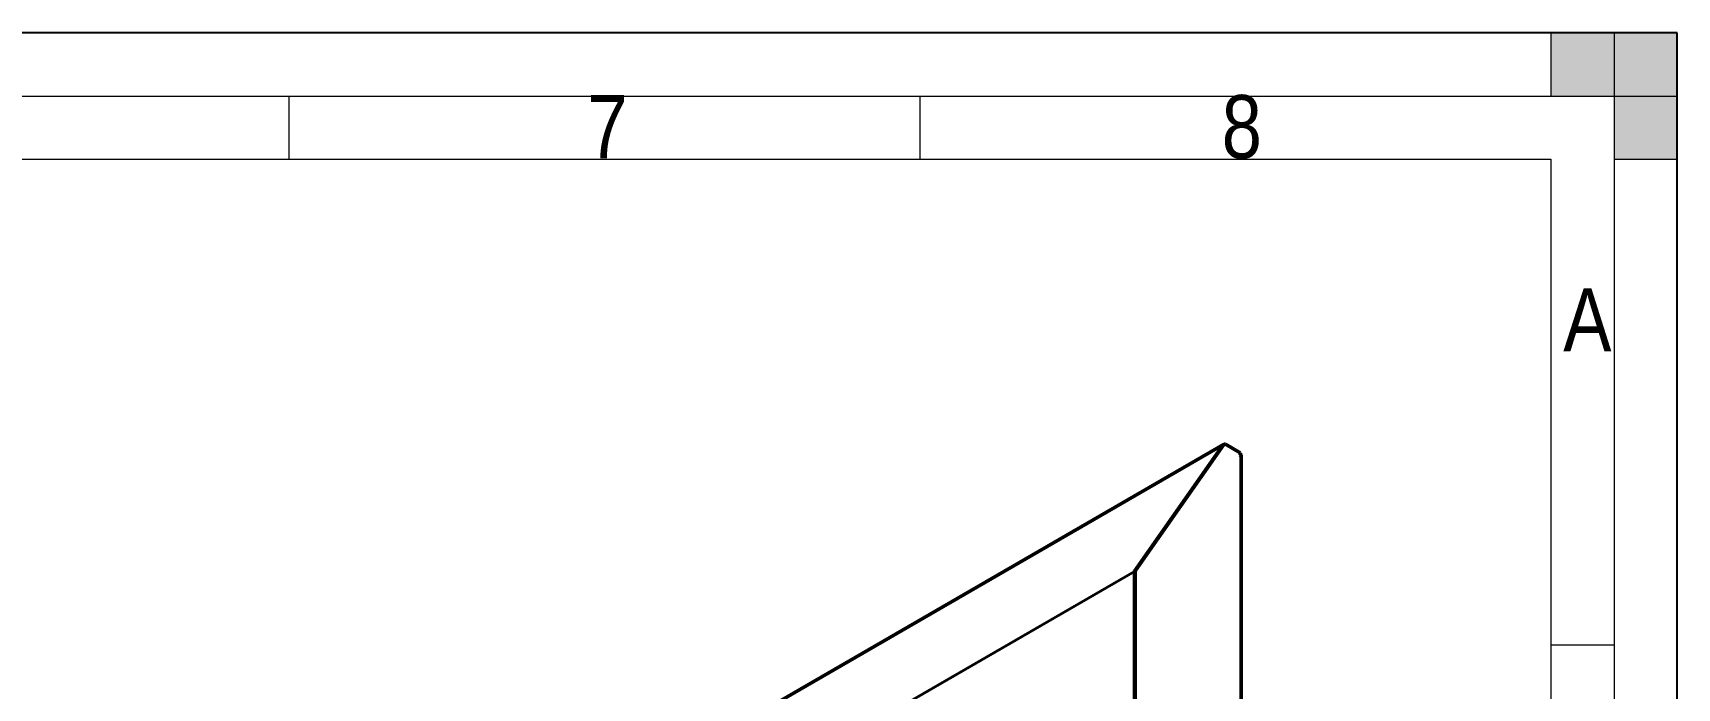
# Model space of a CAD drawing. Header units: millimetres. Extents: x 0 to 4200, y 0 to 2970.
# Drawn here: x 2897 to 4200, y 2451 to 2970 of the extents above; entities that cross this region are included whole.
import ezdxf

# ---------------------------------------------------------------- set-up
doc = ezdxf.new("R2010")
doc.units = ezdxf.units.MM
doc.header["$LTSCALE"] = 10
doc.layers.add('Co ban', color=7, linetype='Continuous', lineweight=50)
for name, color, linetype, lineweight, true_color in [('Khung ban ve', 5, 'Continuous', 15, 0x0000ff), ('Lien manh', 7, 'Continuous', 25, 0x020305), ('Manh khung ten', 7, 'Continuous', 15, 0x994c4c), ('Net chu', 30, 'Continuous', 15, 0xff7f00), ('THIN', 5, 'Continuous', 15, 0x0000ff)]:
    doc.layers.add(name, color=color, linetype=linetype, lineweight=lineweight, true_color=true_color)
doc.styles.add('Linh_50', font='')
doc.styles.get('Linh_50').set_extended_font_data('VNI-Helve-Condense')

# ---------------------------------------------------------------- blocks, each defined once
blk = doc.blocks.new('Borders A3_Thuong')
at = {"layer": 'THIN'}
for points in [[(420, 292), (420, 297), (410, 297), (410, 292)], [(420, 297), (415, 297), (415, 287), (420, 287)]]:
    blk.add_hatch(color=256, dxfattribs=at).paths.add_polyline_path(points)
at = {"layer": 'Khung ban ve'}
for p, q in [((20, 287), (410, 287)), ((410, 287), (410, 10))]:
    blk.add_line(p, q, dxfattribs=at)
at = {"layer": 'Manh khung ten', "lineweight": 25}
for p, q in [((420, 297), (0, 297)), ((420, 0), (420, 297))]:
    blk.add_line(p, q, dxfattribs=at)
at = {"layer": 'Manh khung ten'}
for p, q in [((0, 297), (420, 297)), ((420, 297), (420, 0)), ((15, 292), (415, 292)), ((310, 292), (310, 287)), ((360, 292), (360, 287)), ((415, 292), (415, 5)), ((414.97, 248.54), (409.98, 248.54))]:
    blk.add_line(p, q, dxfattribs=at)
at = {"layer": 'THIN'}
for p, q in [((420, 297), (410, 297)), ((410, 297), (410, 292)), ((420, 297), (415, 297)), ((415, 297), (415, 287)), ((420, 292), (420, 297)), ((420, 287), (420, 297)), ((410, 292), (420, 292)), ((415, 287), (420, 287))]:
    blk.add_line(p, q, dxfattribs=at)
at = {"layer": 'Net chu', "style": 'Linh_50'}
for s, p in [('7', (333.67, 287.08)), ('8', (383.92, 287.08)), ('A', (410.98, 271.79))]:
    blk.add_text(s, height=5, dxfattribs=at).set_placement(p)

msp = doc.modelspace()

# ---------------------------------------------------------------- linework, layer by layer
at = {"layer": 'Co ban'}
for p, q in [((3840.5, 2644.1), (3841.2, 2644.5)), ((3842.2, 2644.4), (3853.8, 2637.7)), ((3840.5, 2644.1), (2989.2, 2152.5)), ((3840.3, 2643.9), (3770.2, 2544.1)), ((3840.3, 2643.9), (3770.2, 2544.1)), ((3770.9, 2544.5), (3841, 2644.3)), ((3853.8, 2636.1), (3853.8, 2637.7)), ((3854.1, 2635.9), (3853.8, 2636.1)), ((3854.7, 2061.9), (3854.7, 2635.1)), ((3854.7, 2634.4), (3854.8, 2634.7)), ((3854.8, 2634.7), (3854.7, 2634.7)), ((3770, 2543.4), (3770, 2250.7)), ((3770, 2543.4), (3770, 2250.7)), ((3770.7, 2251.1), (3770.7, 2543.8))]:
    msp.add_line(p, q, dxfattribs=at)
for centre, major_axis, start_param, end_param in [((3842.2, 2642.8), (-1, 1.73), 5.497787, 6.544985), ((3841.5, 2642.3), (-1, 1.73), 0, 0.261799), ((3841.5, 2642.3), (-1, 1.73), 0, 0.261799), ((3853.4, 2635.5), (-1, 1.73), 3.926991, 5.245107), ((3852.7, 2635.1), (2, 0), 0, 0.785398), ((3771.4, 2542.6), (-1, 1.73), 0.261799, 0.785398), ((3771.4, 2542.6), (-1, 1.73), 0.261799, 0.785398), ((3772.1, 2543), (-1, 1.73), 0.261799, 0.785398)]:
    msp.add_ellipse(centre, major_axis=major_axis, ratio=0.57735, start_param=start_param, end_param=end_param, dxfattribs=at)
at = {"layer": 'Lien manh'}
for p, q in [((3840.3, 2643.9), (2988.9, 2152.3)), ((3840.3, 2643.9), (3841, 2644.3)), ((3854.1, 2062.7), (3854.1, 2635.9)), ((3770, 2543.4), (2918.6, 2051.9)), ((2918.8, 2052.6), (3770.2, 2544.1)), ((3770, 2543.4), (3770.7, 2543.8)), ((3770.2, 2544.1), (3770.9, 2544.5))]:
    msp.add_line(p, q, dxfattribs=at)

# ---------------------------------------------------------------- block references
at = {"xscale": 10, "yscale": 10, "zscale": 10}
msp.add_blockref('Borders A3_Thuong', (0, 0), dxfattribs=at)

doc.saveas('drawing.dxf')
